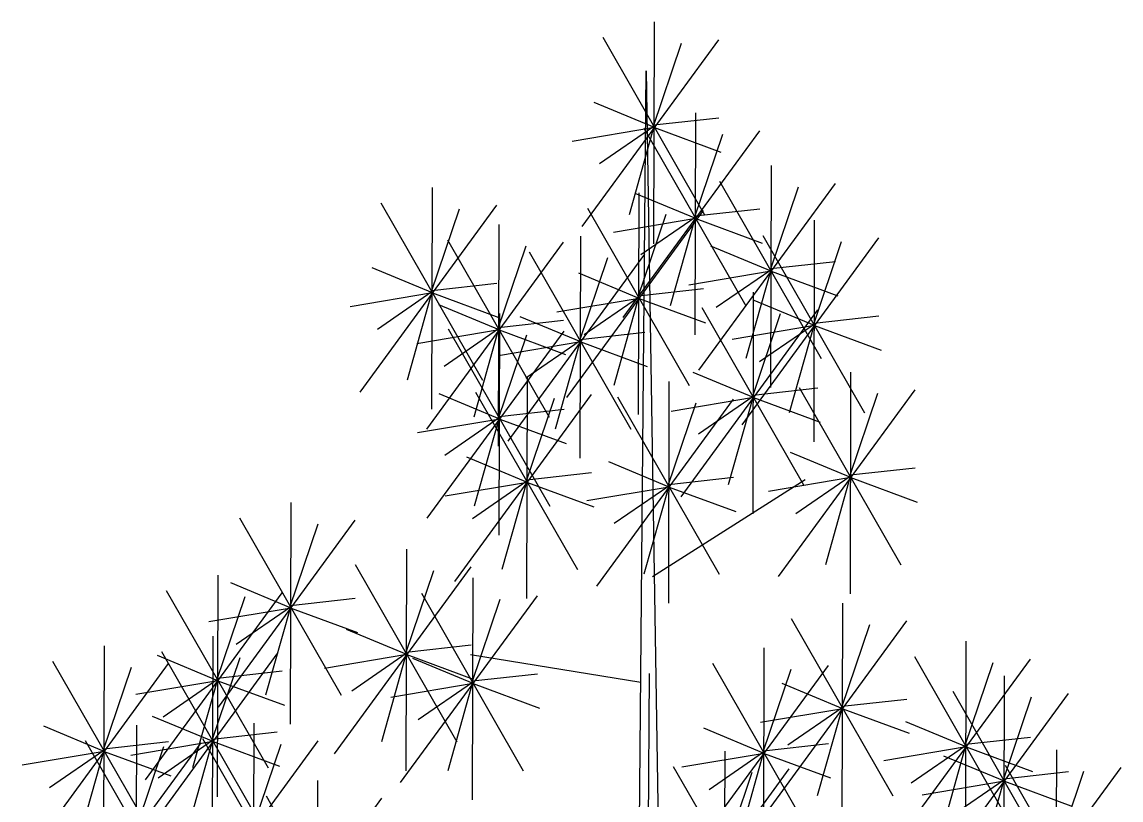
# Model space of a CAD drawing. Header units: millimetres. Extents: x 2478 to 18835, y -4183 to 1193.
# Drawn here: x 2623.6 to 2869.6, y 809.5 to 983.6 of the extents above; entities that cross this region are included whole.
import ezdxf

# ---------------------------------------------------------------- set-up
doc = ezdxf.new("R2010")
doc.units = ezdxf.units.MM
doc.layers.add('01', color=1, linetype='Continuous')

# ---------------------------------------------------------------- blocks, each defined once
blk = doc.blocks.new('Árvore22')
for p, q in [((-0.2237, 12.0187), (-0.225, 11.5224)), ((-0.3387, 11.9843), (-0.1111, 11.5872)), ((-0.3853, 11.5607), (-0.0793, 11.979)), ((-0.2259, 11.7836), (-0.1625, 11.971)), ((-0.223, 11.7824), (-0.3583, 11.8387)), ((-0.1315, 11.8151), (-0.1329, 11.3188)), ((-0.2243, 11.7847), (-0.3461, 11.701)), ((-0.2243, 11.7847), (-0.28, 11.5872)), ((-0.2243, 11.7882), (-0.0793, 11.8042)), ((-0.223, 11.7824), (-0.4073, 11.7513)), ((-0.2931, 11.3572), (0.0129, 11.7754)), ((-0.2466, 11.7807), (-0.0189, 11.3836)), ((-0.223, 11.7824), (-0.0744, 11.7275)), ((-0.1337, 11.5801), (-0.0703, 11.7675)), ((0.0377, 11.6972), (0.0364, 11.2009)), ((-0.0774, 11.6628), (0.1503, 11.2657)), ((-0.7207, 11.6485), (-0.722, 11.1522)), ((-0.2581, 11.6364), (-0.2594, 11.1401)), ((-0.1239, 11.2392), (0.1821, 11.6575)), ((0.0355, 11.4621), (0.0989, 11.6495)), ((-0.8357, 11.6141), (-0.6081, 11.217)), ((-0.1309, 11.5789), (-0.2662, 11.6351)), ((-0.8822, 11.1905), (-0.5762, 11.6088)), ((-0.7228, 11.4134), (-0.6595, 11.6008)), ((-0.4196, 11.1784), (-0.1136, 11.5967)), ((-0.3731, 11.602), (-0.1454, 11.2049)), ((-0.2602, 11.4014), (-0.1969, 11.5888)), ((-0.1321, 11.5847), (0.0129, 11.6007)), ((-0.5714, 11.5657), (-0.5727, 11.0694)), ((-0.1309, 11.5789), (-0.3151, 11.5478)), ((-0.1322, 11.5812), (-0.2539, 11.4975)), ((-0.1322, 11.5812), (-0.1878, 11.3836)), ((-0.1309, 11.5789), (0.0178, 11.5239)), ((0.1346, 11.5754), (0.1333, 11.0791)), ((-0.3888, 11.539), (-0.3902, 11.0427)), ((0.0196, 11.541), (0.2472, 11.1439)), ((-0.733, 11.1077), (-0.427, 11.526)), ((-0.6865, 11.5313), (-0.4588, 11.1342)), ((-0.5736, 11.3306), (-0.5102, 11.518)), ((0.0383, 11.4609), (-0.0969, 11.5172)), ((-0.0269, 11.1174), (0.2791, 11.5357)), ((0.1325, 11.3404), (0.1958, 11.5278)), ((-0.5504, 11.081), (-0.2444, 11.4993)), ((-0.5039, 11.5046), (-0.2762, 11.1075)), ((-0.391, 11.3039), (-0.3276, 11.4914)), ((-0.72, 11.4122), (-0.8553, 11.4685)), ((0.0371, 11.4632), (-0.0847, 11.3795)), ((0.0371, 11.4632), (-0.0186, 11.2657)), ((0.0371, 11.4667), (0.1821, 11.4827)), ((-0.2574, 11.4002), (-0.3927, 11.4564)), ((0.0383, 11.4609), (-0.1459, 11.4298)), ((0.0383, 11.4609), (0.187, 11.406)), ((-0.7213, 11.4145), (-0.8431, 11.3308)), ((-0.7213, 11.4145), (-0.777, 11.217)), ((-0.7213, 11.418), (-0.5762, 11.4341)), ((-0.2587, 11.406), (-0.1136, 11.422)), ((-0.0019, 11.4143), (-0.0032, 10.918)), ((-0.72, 11.4122), (-0.9043, 11.3811)), ((-0.72, 11.4122), (-0.5713, 11.3573)), ((-0.2574, 11.4002), (-0.4417, 11.3691)), ((-0.2587, 11.4024), (-0.3805, 11.3188)), ((-0.2587, 11.4024), (-0.3144, 11.2049)), ((-0.2574, 11.4002), (-0.1087, 11.3452)), ((0.1353, 11.3392), (0, 11.3954)), ((-0.5708, 11.3295), (-0.706, 11.3857)), ((-0.5701, 11.3665), (-0.5714, 10.8702)), ((-0.1634, 10.9563), (0.1426, 11.3746)), ((-0.1169, 11.3799), (0.1107, 10.9828)), ((-0.004, 11.1792), (0.0593, 11.3666)), ((-0.572, 11.3352), (-0.427, 11.3513)), ((-0.3882, 11.3028), (-0.5235, 11.359)), ((0.134, 11.3414), (0.0122, 11.2578)), ((0.134, 11.3414), (0.0783, 11.1439)), ((0.134, 11.345), (0.2791, 11.361)), ((-0.5708, 11.3295), (-0.755, 11.2983)), ((-0.7316, 10.9085), (-0.4256, 11.3268)), ((-0.572, 11.3317), (-0.6938, 11.248)), ((-0.6851, 11.3321), (-0.4574, 10.935)), ((-0.572, 11.3317), (-0.6277, 11.1342)), ((-0.5722, 11.1314), (-0.5089, 11.3188)), ((-0.5708, 11.3295), (-0.4221, 11.2745)), ((-0.3895, 11.3085), (-0.2444, 11.3246)), ((0.1353, 11.3392), (-0.049, 11.308)), ((0.1353, 11.3392), (0.284, 11.2842)), ((-0.3882, 11.3028), (-0.5724, 11.2716)), ((-0.3895, 11.305), (-0.5112, 11.2213)), ((-0.3895, 11.305), (-0.4451, 11.1075)), ((-0.3882, 11.3028), (-0.2395, 11.2478)), ((-0.5083, 11.2248), (-0.5096, 10.7285)), ((-0.0012, 11.1781), (-0.1365, 11.2343)), ((0.2158, 11.2354), (0.2145, 10.7391)), ((-0.1907, 11.2142), (-0.192, 10.7179)), ((-0.0025, 11.1838), (0.1426, 11.1999)), ((0.0542, 10.7775), (0.3603, 11.1957)), ((0.1008, 11.201), (0.3284, 10.8039)), ((-0.5694, 11.1302), (-0.7047, 11.1865)), ((-0.6699, 10.7668), (-0.3639, 11.1851)), ((-0.6234, 11.1904), (-0.3957, 10.7933)), ((-0.5105, 10.9897), (-0.4471, 11.1771)), ((-0.3523, 10.7562), (-0.0463, 11.1745)), ((-0.3058, 11.1798), (-0.0781, 10.7827)), ((-0.0012, 11.1781), (-0.1855, 11.1469)), ((-0.0025, 11.1803), (-0.1243, 11.0966)), ((-0.0025, 11.1803), (-0.0582, 10.9828)), ((-0.0012, 11.1781), (0.1475, 11.1231)), ((0.2136, 11.0004), (0.277, 11.1878)), ((-0.5707, 11.136), (-0.4256, 11.1521)), ((-0.1929, 10.9791), (-0.1295, 11.1666)), ((-0.5694, 11.1302), (-0.7537, 11.0991)), ((-0.5707, 11.1325), (-0.6925, 11.0488)), ((-0.5707, 11.1325), (-0.6264, 10.935)), ((-0.5694, 11.1302), (-0.4207, 11.0753)), ((0.2165, 10.9992), (0.0812, 11.0554)), ((-0.5076, 10.9885), (-0.6429, 11.0448)), ((-0.19, 10.978), (-0.3253, 11.0342)), ((0.2152, 11.005), (0.3603, 11.021)), ((-0.5089, 10.9943), (-0.3639, 11.0103)), ((-0.1913, 10.9837), (-0.0463, 10.9998)), ((0.2165, 10.9992), (0.0322, 10.9681)), ((0.2152, 11.0014), (0.0934, 10.9178)), ((0.2152, 11.0014), (0.1595, 10.8039)), ((0.2165, 10.9992), (0.3651, 10.9442)), ((-0.5076, 10.9885), (-0.6919, 10.9574)), ((-0.5089, 10.9908), (-0.6307, 10.9071)), ((-0.5089, 10.9908), (-0.5646, 10.7933)), ((-0.5076, 10.9885), (-0.359, 10.9336)), ((-0.19, 10.978), (-0.3743, 10.9468)), ((-0.1913, 10.9802), (-0.3131, 10.8965)), ((-0.1913, 10.9802), (-0.247, 10.7827)), ((-0.19, 10.978), (-0.0414, 10.923)), ((-1.0371, 10.9435), (-1.0384, 10.4472)), ((-1.1987, 10.4855), (-0.8927, 10.9038)), ((-1.1522, 10.9091), (-0.9245, 10.512)), ((-1.0393, 10.7084), (-0.9759, 10.8959)), ((-0.778, 10.8393), (-0.7794, 10.343)), ((-0.9396, 10.3813), (-0.6336, 10.7996)), ((-0.8931, 10.8049), (-0.6654, 10.4078)), ((-1.2007, 10.781), (-1.202, 10.2847)), ((-0.7802, 10.6042), (-0.7168, 10.7916)), ((-0.6297, 10.7746), (-0.631, 10.2783)), ((-1.0364, 10.7073), (-1.1717, 10.7635)), ((-1.3623, 10.323), (-1.0563, 10.7413)), ((-1.3158, 10.7465), (-1.0881, 10.3495)), ((-1.2029, 10.5459), (-1.1395, 10.7333)), ((-1.0377, 10.713), (-0.8927, 10.7291)), ((-0.7913, 10.3166), (-0.4853, 10.7349)), ((-0.7448, 10.7402), (-0.5171, 10.3431)), ((-0.6319, 10.5395), (-0.5685, 10.7269)), ((-1.0364, 10.7073), (-1.2207, 10.6761)), ((-1.0377, 10.7095), (-1.1595, 10.6258)), ((-1.0377, 10.7095), (-1.0934, 10.512)), ((-1.0364, 10.7073), (-0.8878, 10.6523)), ((0.1976, 10.7182), (0.1962, 10.2219)), ((0.036, 10.2602), (0.342, 10.6785)), ((0.0825, 10.6837), (0.3102, 10.2867)), ((-0.7774, 10.6031), (-0.9127, 10.6593)), ((0.1954, 10.4831), (0.2588, 10.6705)), ((-1.2117, 10.6445), (-1.213, 10.1482)), ((0.4738, 10.633), (0.4724, 10.1366)), ((-1.4551, 10.6227), (-1.4565, 10.1264)), ((-1.3733, 10.1865), (-1.0673, 10.6048)), ((-1.3268, 10.6101), (-1.0991, 10.213)), ((-0.7774, 10.6031), (-0.9616, 10.5719)), ((-0.7786, 10.6053), (-0.9004, 10.5216)), ((-0.7786, 10.6053), (-0.8343, 10.4078)), ((-0.7786, 10.6088), (-0.6336, 10.6249)), ((-0.7774, 10.6031), (-0.6287, 10.5481)), ((0.0216, 10.6184), (0.0203, 10.1221)), ((-1.6167, 10.1648), (-1.3107, 10.583)), ((-1.5702, 10.5883), (-1.3425, 10.1912)), ((-1.2001, 10.5447), (-1.3354, 10.6009)), ((-1.2139, 10.4095), (-1.1505, 10.5969)), ((-0.629, 10.5383), (-0.7643, 10.5946)), ((-0.14, 10.1604), (0.166, 10.5787)), ((-0.0935, 10.584), (0.1342, 10.1869)), ((0.3122, 10.175), (0.6182, 10.5932)), ((0.3587, 10.5985), (0.5864, 10.2015)), ((0.4716, 10.3979), (0.535, 10.5853)), ((-1.4573, 10.3877), (-1.3939, 10.5751)), ((-1.2013, 10.5505), (-1.0563, 10.5665)), ((-0.6303, 10.5441), (-0.4853, 10.5601)), ((0.0194, 10.3833), (0.0828, 10.5707)), ((0.5593, 10.5559), (0.558, 10.0596)), ((-1.2001, 10.5447), (-1.3843, 10.5136)), ((-1.2013, 10.547), (-1.3231, 10.4633)), ((-1.2013, 10.547), (-1.257, 10.3495)), ((-1.2001, 10.5447), (-1.0514, 10.4898)), ((-0.629, 10.5383), (-0.8133, 10.5072)), ((-0.6303, 10.5406), (-0.7521, 10.4569)), ((-0.6303, 10.5406), (-0.686, 10.3431)), ((-0.629, 10.5383), (-0.4804, 10.4834)), ((0.1982, 10.4819), (0.0629, 10.5381)), ((0.1969, 10.4877), (0.342, 10.5037)), ((0.3977, 10.0979), (0.7038, 10.5162)), ((0.4443, 10.5215), (0.6719, 10.1244)), ((0.5571, 10.3208), (0.6205, 10.5083)), ((0.1982, 10.4819), (0.014, 10.4508)), ((0.1969, 10.4842), (0.0752, 10.4005)), ((0.1969, 10.4842), (0.1413, 10.2867)), ((0.1982, 10.4819), (0.3469, 10.427)), ((-1.211, 10.4083), (-1.3463, 10.4645)), ((-1.4545, 10.3865), (-1.5898, 10.4427)), ((-1.3825, 10.4454), (-1.3838, 9.9491)), ((-1.2123, 10.4141), (-1.0673, 10.4301)), ((-1.12, 10.45), (-1.1213, 9.9537)), ((0.0223, 10.3821), (-0.113, 10.4384)), ((0.4744, 10.3967), (0.3391, 10.4529)), ((-1.544, 9.9874), (-1.238, 10.4057)), ((-1.4975, 10.4109), (-1.2699, 10.0139)), ((-1.4558, 10.3923), (-1.3107, 10.4083)), ((-1.211, 10.4083), (-1.3953, 10.3771)), ((-1.2123, 10.4105), (-1.3341, 10.3268)), ((-1.2816, 9.992), (-0.9756, 10.4103)), ((-1.2123, 10.4105), (-1.268, 10.213)), ((-1.2351, 10.4156), (-1.0074, 10.0185)), ((-1.211, 10.4083), (-1.0624, 10.3533)), ((0.4731, 10.4025), (0.6182, 10.4185)), ((-1.4545, 10.3865), (-1.6387, 10.3554)), ((-1.4558, 10.3887), (-1.5775, 10.3051)), ((-1.4558, 10.3887), (-1.5114, 10.1912)), ((-1.4545, 10.3865), (-1.3058, 10.3315)), ((-1.3846, 10.2103), (-1.3213, 10.3977)), ((-1.1222, 10.215), (-1.0588, 10.4024)), ((0.0223, 10.3821), (-0.162, 10.351)), ((0.021, 10.3844), (-0.1008, 10.3007)), ((-0.066, 10.3873), (-0.0673, 9.891)), ((0.021, 10.3844), (-0.0347, 10.1869)), ((0.021, 10.3879), (0.166, 10.404)), ((0.0223, 10.3821), (0.1709, 10.3272)), ((0.4744, 10.3967), (0.2902, 10.3656)), ((0.4731, 10.399), (0.3514, 10.3153)), ((0.4731, 10.399), (0.4175, 10.2015)), ((0.4744, 10.3967), (0.6231, 10.3418)), ((0.6767, 10.3899), (0.6754, 9.8936)), ((0.56, 10.3197), (0.4247, 10.3759)), ((-0.2275, 9.9294), (0.0785, 10.3476)), ((-0.181, 10.3529), (0.0466, 9.9558)), ((-0.0681, 10.1523), (-0.0048, 10.3397)), ((0.5151, 9.9319), (0.8211, 10.3502)), ((0.5587, 10.3254), (0.7038, 10.3415)), ((0.5616, 10.3555), (0.7893, 9.9584)), ((0.6745, 10.1549), (0.7379, 10.3423)), ((-0.9774, 10.3216), (-0.9788, 9.8253)), ((0.56, 10.3197), (0.3757, 10.2885)), ((0.5587, 10.3219), (0.4369, 10.2382)), ((0.5587, 10.3219), (0.503, 10.1244)), ((0.56, 10.3197), (0.7086, 10.2647)), ((-1.0925, 10.2872), (-0.8648, 9.8901)), ((-1.139, 9.8636), (-0.833, 10.2819))]:
    blk.add_line(p, q)
at = {"layer": '01'}
for p, q in [((-0.2818, 7.33), (-0.2415, 11.9096)), ((-0.2415, 11.9096), (-0.1698, 7.3572)), ((-0.2277, 10.778), (0.1143, 10.9952)), ((-0.2535, 10.5404), (-0.6352, 10.6027)), ((-0.235, 10.5605), (-0.3161, 0))]:
    blk.add_line(p, q, dxfattribs=at)

msp = doc.modelspace()

# ---------------------------------------------------------------- block references
at = {"color": 1, "xscale": 100, "yscale": 100}
msp.add_blockref('Árvore22', (2787.5, -218.29), dxfattribs=at)

doc.saveas('drawing.dxf')
